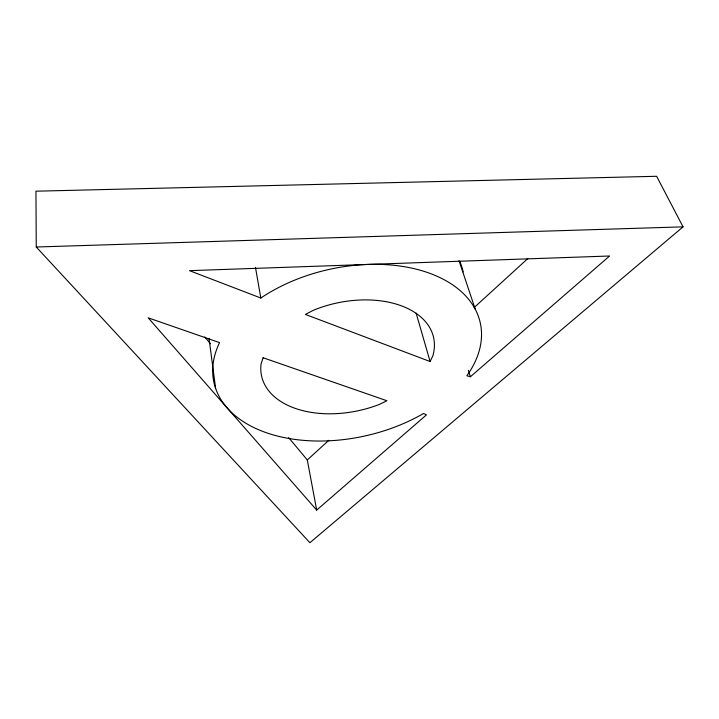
<?xml version="1.0" encoding="UTF-8"?>
<svg xmlns="http://www.w3.org/2000/svg" width="719" height="719" viewBox="0 0 719 719"><rect width="100%" height="100%" fill="white"/><g stroke="black" fill="none" stroke-linecap="round" stroke-linejoin="round"><path stroke-width="1.08" d="M430.124 361.54L432.865 355.806A88.131 54.905 -12.7 0 0 402.047 306.069A88.131 54.905 -12.7 0 0 313.43 310.248L305.404 314.437L430.124 361.54L416.121 313.125M316.693 510.095L148.204 317.834L219.556 342.621A136.457 85.184 -12.7 0 0 266.452 432.757A136.457 85.184 -12.7 0 0 423.545 413.479L426.484 414.845L316.693 510.095L307.301 459.962L328.826 440.307M474.136 307.57L527.827 258.534M470.397 376.756L609.586 256L189.501 270.659L260.835 298.026A136.457 85.184 -12.7 0 1 430.879 273.723A136.457 85.184 -12.7 0 1 466.847 375.794L470.397 376.756L468.384 370.366M683.05 226.845L309.907 542.719L36.256 247.003L35.95 191.191L656.636 176.281L683.05 226.845L36.256 247.003M204.771 336.932L210.478 343.79M288.643 437.583L307.301 459.962M459.028 260.691L475.286 309.305M255.452 267.324L260.835 298.026M209.049 338.523L215.637 388.467M459.845 261.518A131.253 86.307 -12.9 0 1 463.153 271.971M263.109 357.747L261.078 363.976A88.131 54.905 -12.7 0 0 379.075 404.536L386.921 400.753L263.109 357.747"/></g></svg>
